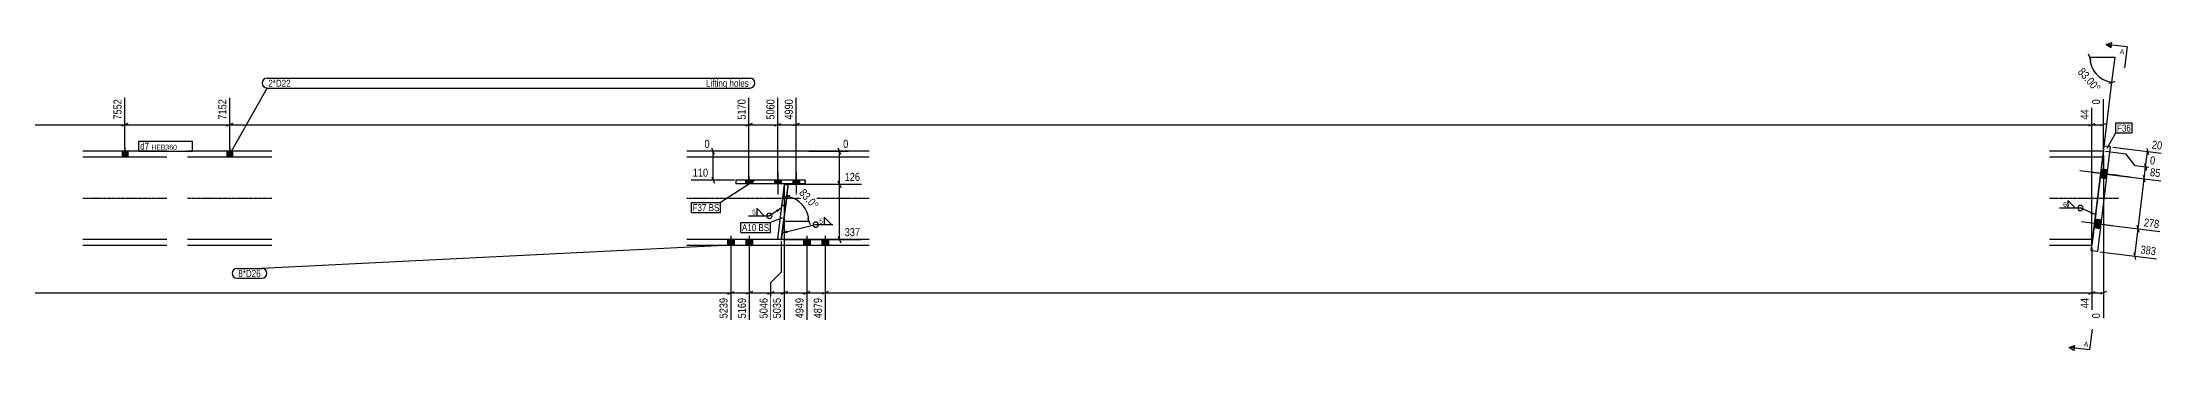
# Model space of a CAD drawing. Header units: millimetres. Extents: x 9 to 67370, y 9 to 4911.
# Drawn here: x 59271 to 67370, y 46 to 1223 of the extents above; entities that cross this region are included whole.
import ezdxf

# ---------------------------------------------------------------- set-up
doc = ezdxf.new("R2010")
doc.units = ezdxf.units.MM
doc.linetypes.add('DXK_LINE_DOT2', pattern=[3.9198, 1.9599, -1.9599])
doc.linetypes.add('DXK_LINE_DOT3', pattern=[5.9187, 2.979, -0.9799, 0.9799, -0.9799])
for name, color, linetype in [('MÅLSÆTNING', 7, 'Continuous'), ('STÅL', 7, 'Continuous'), ('TEKST', 7, 'Continuous')]:
    doc.layers.add(name, color=color, linetype=linetype)
doc.styles.add('Arial', font='ARIAL.TTF', dxfattribs={"height": 0.2})
doc.styles.add('Arial Narrow', font='ARIALN.TTF', dxfattribs={"height": 0.2})

msp = doc.modelspace()

# ---------------------------------------------------------------- hatches: boundary and pattern name
at = {"layer": 'STÅL', "linetype": 'Continuous'}
for points in [[(59596.3, 807.4), (59574.3, 807.4), (59574.3, 784.9), (59596.3, 784.9)], [(59996.3, 807.4), (59974.3, 807.4), (59974.3, 784.9), (59996.3, 784.9)], [(67149.7, 703.6), (67153.7, 736.3), (67128.9, 739.4), (67124.8, 706.6)], [(67149.7, 703.6), (67153.7, 736.3), (67128.9, 739.4), (67124.8, 706.6)], [(61954.3, 682.4), (61980.3, 682.4), (61980.3, 697.4), (61954.3, 697.4)], [(62090.3, 697.4), (62064.3, 697.4), (62064.3, 682.4), (62090.3, 682.4)], [(62160.3, 697.4), (62134.3, 697.4), (62134.3, 682.4), (62160.3, 682.4)], [(67105.3, 547.5), (67101.3, 514.7), (67126.1, 511.7), (67130.1, 544.4)], [(67105.3, 547.5), (67101.3, 514.7), (67126.1, 511.7), (67130.1, 544.4)], [(61911.2, 469.9), (61885.2, 469.9), (61885.2, 447.4), (61911.2, 447.4)], [(61911.2, 469.9), (61885.2, 469.9), (61885.2, 447.4), (61911.2, 447.4)], [(61981.2, 469.9), (61955.2, 469.9), (61955.2, 447.4), (61981.2, 447.4)], [(61981.2, 469.9), (61955.2, 469.9), (61955.2, 447.4), (61981.2, 447.4)], [(62201.2, 469.9), (62175.2, 469.9), (62175.2, 447.4), (62201.2, 447.4)], [(62201.2, 469.9), (62175.2, 469.9), (62175.2, 447.4), (62201.2, 447.4)], [(62271.2, 469.9), (62245.2, 469.9), (62245.2, 447.4), (62271.2, 447.4)], [(62271.2, 469.9), (62245.2, 469.9), (62245.2, 447.4), (62271.2, 447.4)]]:
    msp.add_hatch(color=96, dxfattribs=at).paths.add_polyline_path(points)
at = {"layer": 'TEKST', "linetype": 'Continuous'}
for points in [[(62071.1, 583.5), (62090.7, 590.1), (62076.5, 575.1)], [(67091.2, 577.6), (67107.5, 564.9), (67087.1, 568.5)], [(62114.8, 495.5), (62094.2, 495.5), (62112.4, 505.2)]]:
    msp.add_hatch(color=3, dxfattribs=at).paths.add_polyline_path(points)

# ---------------------------------------------------------------- linework, layer by layer
at = {"layer": 'MÅLSÆTNING', "color": 7, "linetype": 'Continuous'}
for p, q in [((67090.1, 1154), (67080.5, 1178)), ((67085.3, 1166), (67181.3, 1166)), ((67169.6, 1070.7), (67181.3, 1166)), ((67138.2, 815.3), (67169.6, 1070.7)), ((67157.1, 1067.4), (67182.1, 1074)), ((59585.1, 815.4), (59585.1, 1011.8)), ((59585.1, 815.4), (59585.1, 1011.8)), ((59985.3, 815.4), (59985.3, 1011.8)), ((61967.3, 697.9), (61967.3, 1011.8)), ((62077.3, 697.9), (62077.3, 1011.8)), ((62147.3, 697.9), (62147.3, 1011.8)), ((62147.3, 697.9), (62147.3, 1011.8)), ((67093, 455.4), (67093, 972.8)), ((57219.7, 908.5), (59585.1, 908.5)), ((59597.1, 913.3), (59573.1, 903.7)), ((59573.1, 903.7), (59597.1, 913.3)), ((59585.1, 908.5), (59985.3, 908.5)), ((59973.3, 903.7), (59997.3, 913.3)), ((61955.3, 903.7), (61979.3, 913.3)), ((62065.3, 903.7), (62089.3, 913.3)), ((62077.3, 908.5), (62147.3, 908.5)), ((62159.3, 913.3), (62135.3, 903.7)), ((62159.3, 913.3), (62135.3, 903.7)), ((62147.3, 908.5), (67093, 908.5)), ((67081, 903.7), (67105, 913.3)), ((61835.6, 795.4), (61826, 819.4)), ((62318, 795.4), (62308.4, 819.4)), ((61912.7, 807.4), (61797.7, 807.4)), ((61830.8, 697.4), (61830.8, 807.4)), ((62196.2, 807.4), (62346.3, 807.4)), ((62313.2, 681.4), (62313.2, 807.4)), ((67137.2, 791.2), (67137.2, 169.7)), ((67223.8, 796.7), (67145.2, 806.4)), ((67223.8, 796.7), (67145.2, 806.4)), ((67258.6, 752.1), (67223.8, 796.7)), ((67258.6, 752.1), (67223.8, 796.7)), ((67331.2, 743.2), (67258.6, 752.1)), ((67292.8, 702.6), (67298.3, 747.3)), ((67295, 759.8), (67301.6, 734.8)), ((61912.7, 697.4), (61747, 697.4)), ((61826, 709.4), (61835.6, 685.4)), ((62101.9, 673.4), (62101.9, 163.5)), ((62109.9, 681.4), (62397, 681.4)), ((62308.4, 693.4), (62318, 669.4)), ((62318, 669.4), (62308.4, 693.4)), ((62313.2, 470.2), (62313.2, 681.4)), ((67127.4, 722.9), (67356.6, 694.8)), ((67296.1, 690.1), (67289.5, 715.1)), ((62092, 478.1), (62111.3, 634.6)), ((62123.8, 637.9), (62098.8, 631.3)), ((62111.3, 634.6), (62099.6, 539.3)), ((62195.6, 539.3), (62099.6, 539.3)), ((62190.8, 551.3), (62200.4, 527.3)), ((67136.1, 527.1), (67352.4, 500.5)), ((67256.5, 407.1), (67269.3, 510.7)), ((67272.6, 498.2), (67266, 523.2)), ((61898.2, 419.4), (61898.2, 163.5)), ((61968.2, 419.4), (61968.2, 163.5)), ((62091.1, 346.8), (62091.1, 462.2)), ((62091.1, 346.8), (62091.1, 462.2)), ((62099.1, 470.2), (62397, 470.2)), ((62188.2, 419.4), (62188.2, 163.5)), ((62258.2, 419.4), (62258.2, 163.5)), ((62258.2, 419.4), (62258.2, 163.5)), ((62308.4, 482.2), (62318, 458.2)), ((67093, 439.4), (67093, 202.5)), ((67123.3, 423.5), (67339.7, 396.9)), ((67253.2, 419.6), (67259.8, 394.6)), ((62051.1, 306.8), (62091.1, 346.8)), ((62051.1, 306.8), (62091.1, 346.8)), ((61886.2, 262), (61910.2, 271.6)), ((61980.2, 271.6), (61956.2, 262)), ((61968.2, 266.8), (62051.1, 266.8)), ((62039.1, 262), (62063.1, 271.6)), ((62051.1, 163.5), (62051.1, 306.8)), ((62089.9, 262), (62113.9, 271.6)), ((62176.2, 262), (62200.2, 271.6)), ((62188.2, 266.8), (62258.2, 266.8)), ((62270.2, 271.6), (62246.2, 262)), ((62270.2, 271.6), (62246.2, 262)), ((62258.2, 266.8), (67093, 266.8)), ((67081, 262), (67105, 271.6)), ((67081, 262), (67105, 271.6)), ((67093, 266.8), (67137.2, 266.8)), ((67149.2, 271.6), (67125.2, 262))]:
    msp.add_line(p, q, dxfattribs=at)
for centre, start, end in [((67181.3, 1166), 180, 263), ((62099.6, 539.3), 0, 83)]:
    msp.add_arc(centre, 96, start, end, dxfattribs=at)
at = {"layer": 'STÅL', "color": 96, "linetype": 'Continuous'}
for p, q in [((59585.3, 820.4), (59585.3, 784.9)), ((59985.3, 820.4), (59985.3, 784.9)), ((59574.3, 807.4), (59574.3, 784.9)), ((59596.3, 807.4), (59596.3, 784.9)), ((59974.3, 807.4), (59974.3, 784.9)), ((59996.3, 807.4), (59996.3, 784.9)), ((67195.3, 714.6), (67047.5, 732.7)), ((67153.7, 736.3), (67128.9, 739.4)), ((67128.9, 739.4), (67153.7, 736.3)), ((61954.3, 697.4), (61954.3, 682.4)), ((61967.3, 712.4), (61967.3, 682.4)), ((61980.3, 697.4), (61980.3, 682.4)), ((62064.3, 697.4), (62064.3, 682.4)), ((62077.3, 727.4), (62077.3, 642.4)), ((62090.3, 697.4), (62090.3, 682.4)), ((62134.3, 697.4), (62134.3, 682.4)), ((62147.3, 727.4), (62147.3, 642.4)), ((62160.3, 697.4), (62160.3, 682.4)), ((67093.1, 727.1), (67241, 709)), ((67149.7, 703.6), (67124.8, 706.6)), ((67124.8, 706.6), (67149.7, 703.6)), ((67171.8, 522.7), (67053.7, 537.2)), ((67171.8, 522.7), (67053.7, 537.2)), ((67126.1, 511.7), (67101.3, 514.7)), ((67126.1, 511.7), (67101.3, 514.7)), ((67130.1, 544.4), (67105.3, 547.5)), ((67130.1, 544.4), (67105.3, 547.5)), ((61885.2, 469.9), (61885.2, 447.4)), ((61885.2, 469.9), (61885.2, 447.4)), ((61898.2, 484.9), (61898.2, 379.9)), ((61898.2, 484.9), (61898.2, 379.9)), ((61911.2, 469.9), (61911.2, 447.4)), ((61911.2, 469.9), (61911.2, 447.4)), ((61955.2, 469.9), (61955.2, 447.4)), ((61955.2, 469.9), (61955.2, 447.4)), ((61968.2, 484.9), (61968.2, 379.9)), ((61968.2, 484.9), (61968.2, 379.9)), ((61981.2, 469.9), (61981.2, 447.4)), ((61981.2, 469.9), (61981.2, 447.4)), ((62175.2, 469.9), (62175.2, 447.4)), ((62175.2, 469.9), (62175.2, 447.4)), ((62188.2, 484.9), (62188.2, 379.9)), ((62188.2, 484.9), (62188.2, 379.9)), ((62201.2, 469.9), (62201.2, 447.4)), ((62201.2, 469.9), (62201.2, 447.4)), ((62245.2, 469.9), (62245.2, 447.4)), ((62245.2, 469.9), (62245.2, 447.4)), ((62258.2, 484.9), (62258.2, 379.9)), ((62258.2, 484.9), (62258.2, 379.9)), ((62271.2, 469.9), (62271.2, 447.4)), ((62271.2, 469.9), (62271.2, 447.4))]:
    msp.add_line(p, q, dxfattribs=at)
at = {"layer": 'STÅL', "color": 2, "linetype": 'Continuous'}
for p, q in [((67090.6, 427.5), (67139.7, 827.2)), ((67115.4, 424.5), (67164.5, 824.2)), ((67164.5, 824.2), (67139.7, 827.2)), ((59745.8, 807.4), (59424.3, 807.4)), ((59745.8, 784.9), (59424.3, 784.9)), ((60145.8, 807.4), (59824.3, 807.4)), ((60145.8, 784.9), (59824.3, 784.9)), ((62426.2, 807.4), (61730.2, 807.4)), ((62426.2, 784.9), (61730.2, 784.9)), ((67137.2, 807.4), (66931.6, 807.4)), ((67134.5, 784.9), (66931.6, 784.9)), ((67137.2, 807.4), (67134.5, 784.9)), ((61917.3, 697.4), (61917.3, 682.4)), ((62182.3, 697.4), (61917.3, 697.4)), ((62182.3, 682.4), (61917.3, 682.4)), ((62101.9, 681.4), (62076.2, 472)), ((62091.1, 470.2), (62116.8, 679.6)), ((62116.8, 679.6), (62101.9, 681.4)), ((62182.3, 682.4), (62182.3, 697.4)), ((62092, 601), (62106.9, 599.2)), ((59745.8, 469.9), (59424.3, 469.9)), ((59745.8, 447.4), (59424.3, 447.4)), ((60145.8, 469.9), (59824.3, 469.9)), ((60145.8, 447.4), (59824.3, 447.4)), ((62426.2, 469.9), (61730.2, 469.9)), ((62426.2, 447.4), (61730.2, 447.4)), ((62076.2, 472), (62091.1, 470.2)), ((67095.8, 469.9), (66931.6, 469.9)), ((67093, 447.4), (66931.6, 447.4)), ((67115.4, 424.5), (67090.6, 427.5)), ((67095.8, 469.9), (67093, 447.4))]:
    msp.add_line(p, q, dxfattribs=at)
at = {"layer": 'STÅL', "color": 7, "linetype": 'DXK_LINE_DOT2'}
for p, q in [((67134.5, 784.9), (67095.8, 469.9)), ((62182.3, 697.4), (61917.3, 697.4)), ((61917.3, 697.4), (61917.3, 682.4)), ((62182.3, 682.4), (61917.3, 682.4)), ((62101.9, 681.4), (62076.2, 472)), ((62116.8, 679.6), (62091.1, 470.2)), ((62101.9, 681.4), (62116.8, 679.6)), ((62182.3, 697.4), (62182.3, 682.4)), ((62106.9, 599.2), (62092, 601)), ((62076.2, 472), (62091.1, 470.2))]:
    msp.add_line(p, q, dxfattribs=at)
at = {"layer": 'STÅL', "color": 96, "linetype": 'DXK_LINE_DOT2'}
for p, q in [((61954.3, 697.4), (61954.3, 682.4)), ((61967.3, 712.4), (61967.3, 682.4)), ((61980.3, 697.4), (61980.3, 682.4)), ((62064.3, 697.4), (62064.3, 682.4)), ((62077.3, 727.4), (62077.3, 642.4)), ((62090.3, 697.4), (62090.3, 682.4)), ((62134.3, 697.4), (62134.3, 682.4)), ((62147.3, 727.4), (62147.3, 642.4)), ((62160.3, 697.4), (62160.3, 682.4))]:
    msp.add_line(p, q, dxfattribs=at)
at = {"layer": 'STÅL', "color": 7, "linetype": 'DXK_LINE_DOT3'}
for p, q in [((59745.8, 627.4), (59424.3, 627.4)), ((60145.8, 627.4), (59824.3, 627.4)), ((62426.2, 627.4), (61730.2, 627.4)), ((67195.1, 627.4), (66931.6, 627.4))]:
    msp.add_line(p, q, dxfattribs=at)
at = {"layer": 'TEKST', "color": 3, "linetype": 'Continuous'}
for p, q in [((62090.7, 590.1), (62045.3, 561)), ((67107.5, 564.9), (67049.5, 590.8))]:
    msp.add_line(p, q, dxfattribs=at)
for centre, start, end in [((62045.3, 561), 90, 270), ((62045.3, 561), 270, 90), ((67049.5, 590.8), 90, 270), ((67049.5, 590.8), 270, 90)]:
    msp.add_arc(centre, 10, start, end, dxfattribs=at)

# ---------------------------------------------------------------- wipeouts: each hides what was drawn before it
at = {"color": 0}
for points in [[(61794.5, 1053.5), (61794.5, 1081.5), (60132.9, 1081.5), (60132.9, 1053.5)], [(60103.5, 327.1), (60103.5, 355.1), (60018.3, 355.1), (60018.3, 327.1)]]:
    msp.add_wipeout(points, dxfattribs=at).dxf.layer = 'TEKST'
at = {"color": 0, "linetype": 'Continuous'}
msp.add_wipeout([(67078.7, 59.9), (67081.1, 79.7), (67063.5, 81.9), (67061, 62.1)], dxfattribs=at).dxf.layer = 'TEKST'

# ---------------------------------------------------------------- next in the draw order: hatches: boundary and pattern name
at = {"layer": 'TEKST', "linetype": 'Continuous'}
msp.add_hatch(color=30, dxfattribs=at).paths.add_polyline_path([(67027.1, 66.2), (67025.9, 56.3), (67006, 58.7)])

# ---------------------------------------------------------------- next in the draw order: linework, layer by layer
at = {"layer": 'TEKST', "color": 30, "linetype": 'Continuous'}
for p, q in [((67006, 58.7), (67027.1, 66.2)), ((67024.6, 46.4), (67006, 58.7)), ((67027.1, 66.2), (67024.6, 46.4))]:
    msp.add_line(p, q, dxfattribs=at)
at = {"layer": 'TEKST', "color": 7, "linetype": 'Continuous'}
msp.add_line((67085.4, 49), (67006, 58.7), dxfattribs=at)

# ---------------------------------------------------------------- next in the draw order: texts
at = {"layer": 'TEKST', "color": 3, "linetype": 'Continuous', "style": 'Arial'}
msp.add_text('A', height=19.1, rotation=-7.00154, dxfattribs=at).set_placement((67061, 62.1))

# ---------------------------------------------------------------- next in the draw order: wipeouts: each hides what was drawn before it
at = {"color": 0}
for points, layer in [([(67106.1, 1021), (67139.6, 1050.6), (67061.7, 1138.8), (67028.1, 1109.1)], 'MÅLSÆTNING'), ([(62212.7, 573.8), (62246.2, 603.5), (62181.2, 677), (62147.6, 647.3)], 'MÅLSÆTNING'), ([(61794.5, 1053.5), (61794.5, 1081.5), (60132.9, 1081.5), (60132.9, 1053.5)], 'TEKST'), ([(59677.9, 813), (59677.9, 841), (59643.8, 841), (59643.8, 813)], 'TEKST'), ([(61805, 578.6), (61805, 606.6), (61752.2, 606.6), (61752.2, 578.6)], 'TEKST'), ([(66997.1, 593.2), (66997.1, 616.4), (66981.7, 616.4), (66981.7, 593.2)], 'TEKST'), ([(60103.5, 327.1), (60103.5, 355.1), (60018.3, 355.1), (60018.3, 327.1)], 'TEKST')]:
    msp.add_wipeout(points, dxfattribs=at).dxf.layer = layer
at = {"color": 0, "linetype": 'Continuous'}
for points, layer in [([(59578.7, 1012.4), (59533.9, 1012.4), (59533.9, 921.6), (59578.7, 921.6)], 'MÅLSÆTNING'), ([(59978.9, 1012.4), (59934.1, 1012.4), (59934.1, 921.6), (59978.9, 921.6)], 'MÅLSÆTNING'), ([(62140.9, 1012.4), (62096.1, 1012.4), (62096.1, 921.6), (62140.9, 921.6)], 'MÅLSÆTNING'), ([(67086.6, 973.4), (67041.8, 973.4), (67041.8, 921.6), (67086.6, 921.6)], 'MÅLSÆTNING'), ([(61823.6, 813.8), (61823.6, 858.6), (61791.3, 858.6), (61791.3, 813.8)], 'MÅLSÆTNING'), ([(62352.7, 813.8), (62352.7, 858.6), (62320.4, 858.6), (62320.4, 813.8)], 'MÅLSÆTNING'), ([(61817.8, 703.8), (61817.8, 748.6), (61746.5, 748.6), (61746.5, 703.8)], 'MÅLSÆTNING'), ([(67338.3, 748.8), (67343.8, 793.3), (67311.7, 797.2), (67306.2, 752.7)], 'MÅLSÆTNING'), ([(62397.6, 476.6), (62397.6, 521.4), (62326.3, 521.4), (62326.3, 476.6)], 'MÅLSÆTNING'), ([(67353.7, 506.8), (67359.2, 551.2), (67288.4, 559.9), (67283, 515.5)], 'MÅLSÆTNING'), ([(67341, 403.2), (67346.5, 447.7), (67275.7, 456.4), (67270.3, 411.9)], 'MÅLSÆTNING'), ([(62044.7, 253.7), (61999.9, 253.7), (61999.9, 162.9), (62044.7, 162.9)], 'MÅLSÆTNING'), ([(62251.8, 253.7), (62207, 253.7), (62207, 162.9), (62251.8, 162.9)], 'MÅLSÆTNING'), ([(67130.8, 195.6), (67086, 195.6), (67086, 163.3), (67130.8, 163.3)], 'MÅLSÆTNING'), ([(67215.8, 1176.6), (67218.2, 1196.5), (67200.6, 1198.7), (67198.2, 1178.8)], 'TEKST')]:
    msp.add_wipeout(points, dxfattribs=at).dxf.layer = layer

# ---------------------------------------------------------------- next in the draw order: hatches: boundary and pattern name
at = {"layer": 'TEKST', "linetype": 'Continuous'}
msp.add_hatch(color=30, dxfattribs=at).paths.add_polyline_path([(67167.9, 1212.8), (67166.6, 1202.8), (67148, 1215.2)])

# ---------------------------------------------------------------- next in the draw order: linework, layer by layer
at = {"layer": 'MÅLSÆTNING', "color": 7, "linetype": 'Continuous'}
for p, q in [((59985.3, 815.4), (59985.3, 1011.8)), ((62077.3, 697.9), (62077.3, 1011.8)), ((67093, 455.4), (67093, 972.8)), ((67137.2, 815.4), (67137.2, 1005.6)), ((59997.3, 913.3), (59973.3, 903.7)), ((59985.3, 908.5), (61967.3, 908.5)), ((62065.3, 903.7), (62089.3, 913.3)), ((67081, 903.7), (67105, 913.3)), ((67093, 908.5), (67137.2, 908.5)), ((67149.2, 913.3), (67125.2, 903.7)), ((67172.4, 823.2), (67357.8, 800.4)), ((67302.3, 819.3), (67308.9, 794.3)), ((67331.2, 743.2), (67258.6, 752.1)), ((67301.6, 734.8), (67295, 759.8)), ((67298.3, 747.3), (67305.6, 806.8)), ((62109.9, 681.4), (62397, 681.4)), ((67127.4, 722.9), (67356.6, 694.8)), ((67269.3, 510.7), (67292.8, 702.6)), ((67296.1, 690.1), (67289.5, 715.1)), ((67136.1, 527.1), (67352.4, 500.5)), ((67266, 523.2), (67272.6, 498.2)), ((61968.2, 419.4), (61968.2, 163.5)), ((62188.2, 419.4), (62188.2, 163.5)), ((67093, 439.4), (67093, 202.5)), ((61898.2, 266.8), (61968.2, 266.8)), ((61980.2, 271.6), (61956.2, 262)), ((62039.1, 262), (62063.1, 271.6)), ((62051.1, 163.5), (62051.1, 306.8)), ((62101.9, 266.8), (62188.2, 266.8)), ((62200.2, 271.6), (62176.2, 262))]:
    msp.add_line(p, q, dxfattribs=at)
at = {"layer": 'TEKST', "color": 30, "linetype": 'Continuous'}
for p, q in [((67148, 1215.2), (67169.1, 1222.7)), ((67148, 1215.2), (67166.6, 1202.8)), ((67166.6, 1202.8), (67169.1, 1222.7))]:
    msp.add_line(p, q, dxfattribs=at)
at = {"layer": 'TEKST', "color": 7, "linetype": 'Continuous'}
for p, q in [((67227.4, 1205.4), (67148, 1215.2)), ((67227.4, 1205.4), (67217.7, 1126)), ((59985.3, 796.1), (60128.1, 1048.7)), ((61898.2, 448.6), (60108.3, 359.9)), ((60013.5, 359.9), (60108.3, 359.9)), ((60013.5, 322.3), (60108.3, 322.3)), ((67085.4, 49), (67095.2, 128.4))]:
    msp.add_line(p, q, dxfattribs=at)
at = {"layer": 'TEKST', "color": 3, "linetype": 'Continuous'}
for p, q in [((66969.3, 590.8), (67049.5, 590.8)), ((67029.8, 590.8), (67001.2, 619.3)), ((67001.2, 619.3), (67001.2, 590.8)), ((67001.2, 590.8), (67029.8, 590.8))]:
    msp.add_line(p, q, dxfattribs=at)
at = {"layer": 'TEKST', "color": 7, "linetype": 'Continuous'}
for centre, start, end in [((60128.1, 1067.5), 90, 270), ((60013.5, 341.1), 90, 270), ((60108.3, 341.1), 270, 90)]:
    msp.add_arc(centre, 18.8, start, end, dxfattribs=at)

# ---------------------------------------------------------------- next in the draw order: texts
at = {"layer": 'MÅLSÆTNING', "color": 3, "style": 'Arial Narrow'}
for s, p in [('83.00°', (67037.2, 1108.5)), ('83.0°', (62156.7, 646.8))]:
    msp.add_text(s, height=30.54, rotation=-48.50088, dxfattribs=at).set_placement(p)
at = {"layer": 'MÅLSÆTNING', "color": 3, "linetype": 'Continuous', "style": 'Arial Narrow'}
for s, height, rotation, p in [('7552', 30.54, 90.00021, (59572.3, 928)), ('7152', 30.54, 90.00021, (59972.5, 928)), ('4990', 30.54, 90.00021, (62134.5, 928)), ('44', 30.54, 90.00021, (67080.2, 928)), ('0', 30.5, -7.00154, (67313.4, 758.3)), ('278', 30.54, -7.00154, (67290.1, 521)), ('383', 30.54, -7.00154, (67277.4, 417.5)), ('5046', 30.54, 90.00021, (62038.3, 169.3)), ('4879', 30.54, 90.00021, (62245.4, 169.3)), ('0', 30.5, 90.00021, (67124.4, 169.7))]:
    msp.add_text(s, height=height, rotation=rotation, dxfattribs=at).set_placement(p)
for s, height, p in [('0', 30.5, (61797.7, 820.2)), ('0', 30.5, (62326.8, 820.2)), ('110', 30.54, (61752.9, 710.2)), ('337', 30.54, (62332.7, 483))]:
    msp.add_text(s, height=height, dxfattribs=at).set_placement(p)
at = {"layer": 'TEKST', "color": 3, "linetype": 'Continuous', "style": 'Arial'}
msp.add_text('A', height=19.1, rotation=-7.00154, dxfattribs=at).set_placement((67198.2, 1178.8))
at = {"layer": 'TEKST', "color": 3, "style": 'Arial Narrow'}
for s, height, p in [('2*D22', 26.72, (60132.9, 1053.5)), ('6', 19.1, (66983.3, 594.8)), ('8*D26', 26.72, (60018.3, 327.1))]:
    msp.add_text(s, height=height, dxfattribs=at).set_placement(p)

# ---------------------------------------------------------------- next in the draw order: wipeouts: each hides what was drawn before it
at = {"color": 0}
for points in [[(61966.7, 1053.5), (61966.7, 1081.5), (61802.9, 1081.5), (61802.9, 1053.5)], [(59677.9, 813), (59677.9, 841), (59643.8, 841), (59643.8, 813)], [(61805, 578.6), (61805, 606.6), (61752.2, 606.6), (61752.2, 578.6)], [(62249.6, 529.4), (62249.6, 552.6), (62234.2, 552.6), (62234.2, 529.4)]]:
    msp.add_wipeout(points, dxfattribs=at).dxf.layer = 'TEKST'

# ---------------------------------------------------------------- next in the draw order: linework, layer by layer
at = {"layer": 'TEKST', "color": 7, "linetype": 'Continuous'}
for p, q in [((59639, 808.2), (59639, 845.8)), ((61747.4, 573.8), (61747.4, 611.4))]:
    msp.add_line(p, q, dxfattribs=at)
at = {"layer": 'TEKST', "color": 3, "linetype": 'Continuous'}
for p, q in [((62094.2, 495.5), (62221.8, 527)), ((62221.8, 527), (62288, 527)), ((62282.3, 527), (62253.7, 555.6)), ((62253.7, 555.6), (62253.7, 527)), ((62253.7, 527), (62282.3, 527))]:
    msp.add_line(p, q, dxfattribs=at)
for start, end in [(90, 270), (270, 90)]:
    msp.add_arc((62221.8, 527), 10, start, end, dxfattribs=at)

# ---------------------------------------------------------------- next in the draw order: texts
at = {"layer": 'TEKST', "color": 3, "style": 'Arial Narrow'}
msp.add_text('5', height=19.1, dxfattribs=at).set_placement((62235.8, 531))

# ---------------------------------------------------------------- next in the draw order: wipeouts: each hides what was drawn before it
at = {"color": 0, "linetype": 'Continuous'}
for points in [[(61960.9, 1012.4), (61916.1, 1012.4), (61916.1, 921.6), (61960.9, 921.6)], [(67130.8, 1012), (67086, 1012), (67086, 979.7), (67130.8, 979.7)], [(67365, 806), (67370.4, 850.5), (67319, 856.8), (67313.6, 812.3)], [(62397.6, 687.8), (62397.6, 732.6), (62326.3, 732.6), (62326.3, 687.8)], [(67358, 701.1), (67363.4, 745.5), (67312, 751.8), (67306.5, 707.4)], [(61961.8, 253.7), (61917, 253.7), (61917, 162.9), (61961.8, 162.9)], [(62181.8, 253.7), (62137, 253.7), (62137, 162.9), (62181.8, 162.9)], [(67086.6, 253.7), (67041.8, 253.7), (67041.8, 201.9), (67086.6, 201.9)]]:
    msp.add_wipeout(points, dxfattribs=at).dxf.layer = 'MÅLSÆTNING'
at = {"color": 0}
for points in [[(61966.7, 1053.5), (61966.7, 1081.5), (61802.9, 1081.5), (61802.9, 1053.5)], [(67241.8, 882.4), (67241.8, 910.4), (67189, 910.4), (67189, 882.4)], [(59838.4, 813), (59838.4, 833), (59686.3, 833), (59686.3, 813)], [(61854.3, 578.6), (61854.3, 606.6), (61813.4, 606.6), (61813.4, 578.6)]]:
    msp.add_wipeout(points, dxfattribs=at).dxf.layer = 'TEKST'

# ---------------------------------------------------------------- next in the draw order: linework, layer by layer
at = {"layer": 'MÅLSÆTNING', "color": 7, "linetype": 'Continuous'}
for p, q in [((61967.3, 697.9), (61967.3, 1011.8)), ((61979.3, 913.3), (61955.3, 903.7)), ((61967.3, 908.5), (62077.3, 908.5)), ((62101.9, 673.4), (62101.9, 163.5)), ((61898.2, 419.4), (61898.2, 163.5)), ((57140.8, 266.8), (61898.2, 266.8)), ((61886.2, 262), (61910.2, 271.6)), ((62051.1, 266.8), (62101.9, 266.8)), ((62113.9, 271.6), (62089.9, 262))]:
    msp.add_line(p, q, dxfattribs=at)
at = {"layer": 'TEKST', "color": 7, "linetype": 'Continuous'}
for p, q in [((60128.1, 1086.3), (61971.5, 1086.3)), ((60128.1, 1048.7), (61971.5, 1048.7))]:
    msp.add_line(p, q, dxfattribs=at)

# ---------------------------------------------------------------- next in the draw order: texts
at = {"layer": 'MÅLSÆTNING', "color": 3, "linetype": 'Continuous', "style": 'Arial Narrow'}
for s, height, rotation, p in [('5170', 30.54, 90.00021, (61954.5, 928)), ('0', 30.5, 90.00021, (67124.4, 986.1)), ('20', 30.54, -7.00154, (67320.7, 817.9)), ('85', 30.54, -7.00154, (67313.7, 712.9)), ('5169', 30.54, 90.00021, (61955.4, 169.3)), ('4949', 30.54, 90.00021, (62175.4, 169.3)), ('44', 30.54, 90.00021, (67080.2, 208.3))]:
    msp.add_text(s, height=height, rotation=rotation, dxfattribs=at).set_placement(p)
msp.add_text('126', height=30.54, dxfattribs=at).set_placement((62332.7, 694.2))
at = {"layer": 'TEKST', "color": 3, "style": 'Arial Narrow'}
msp.add_text('Lifting holes', height=26.724, dxfattribs=at).set_placement((61802.9, 1053.5))

# ---------------------------------------------------------------- next in the draw order: wipeouts: each hides what was drawn before it
at = {"color": 0}
for points in [[(67241.8, 882.4), (67241.8, 910.4), (67189, 910.4), (67189, 882.4)], [(59838.4, 813), (59838.4, 833), (59686.3, 833), (59686.3, 813)], [(61854.3, 578.6), (61854.3, 606.6), (61813.4, 606.6), (61813.4, 578.6)]]:
    msp.add_wipeout(points, dxfattribs=at).dxf.layer = 'TEKST'

# ---------------------------------------------------------------- next in the draw order: linework, layer by layer
at = {"layer": 'TEKST', "color": 7, "linetype": 'Continuous'}
for p, q in [((67184.2, 915.2), (67246.6, 915.2)), ((67184.2, 877.6), (67184.2, 915.2)), ((67246.6, 877.6), (67246.6, 915.2)), ((59639, 845.8), (59843.2, 845.8)), ((59843.2, 808.2), (59843.2, 845.8)), ((67152, 819.1), (67184.2, 877.6)), ((67184.2, 877.6), (67246.6, 877.6)), ((59639, 808.2), (59843.2, 808.2)), ((61987, 693.9), (61859.1, 611.4)), ((61747.4, 611.4), (61859.1, 611.4)), ((61747.4, 573.8), (61859.1, 573.8)), ((61859.1, 573.8), (61859.1, 611.4))]:
    msp.add_line(p, q, dxfattribs=at)

# ---------------------------------------------------------------- next in the draw order: texts
at = {"layer": 'TEKST', "color": 3, "style": 'Arial Narrow'}
for s, height, p in [('F36', 26.72, (67189, 882.4)), ('d7', 26.72, (59643.8, 813)), ('HEB360', 19.09, (59686.3, 813)), ('F37', 26.72, (61752.2, 578.6)), ('BS', 26.72, (61813.4, 578.6))]:
    msp.add_text(s, height=height, dxfattribs=at).set_placement(p)

# ---------------------------------------------------------------- next in the draw order: wipeouts: each hides what was drawn before it
at = {"color": 0, "linetype": 'Continuous'}
for points in [[(62070.9, 1012.4), (62026.1, 1012.4), (62026.1, 921.6), (62070.9, 921.6)], [(61891.8, 253.7), (61847, 253.7), (61847, 162.9), (61891.8, 162.9)], [(62095.5, 253.7), (62050.7, 253.7), (62050.7, 162.9), (62095.5, 162.9)]]:
    msp.add_wipeout(points, dxfattribs=at).dxf.layer = 'MÅLSÆTNING'

# ---------------------------------------------------------------- next in the draw order: linework, layer by layer
at = {"layer": 'TEKST', "color": 7, "linetype": 'Continuous'}
msp.add_arc((61971.5, 1067.5), 18.8, 270, 90, dxfattribs=at)

# ---------------------------------------------------------------- next in the draw order: texts
at = {"layer": 'MÅLSÆTNING', "color": 3, "linetype": 'Continuous', "style": 'Arial Narrow'}
for s, p in [('5060', (62064.5, 928)), ('5239', (61885.4, 169.3)), ('5035', (62089.1, 169.3))]:
    msp.add_text(s, height=30.54, rotation=90.00021, dxfattribs=at).set_placement(p)

# ---------------------------------------------------------------- next in the draw order: wipeouts: each hides what was drawn before it
at = {"color": 0}
msp.add_wipeout([(61992.9, 563.4), (61992.9, 586.6), (61977.5, 586.6), (61977.5, 563.4)], dxfattribs=at).dxf.layer = 'TEKST'

# ---------------------------------------------------------------- next in the draw order: linework, layer by layer
at = {"layer": 'TEKST', "color": 3, "linetype": 'Continuous'}
for p, q in [((62025.6, 561), (61997, 589.6)), ((61997, 589.6), (61997, 561)), ((61965.1, 561), (62045.3, 561)), ((61997, 561), (62025.6, 561))]:
    msp.add_line(p, q, dxfattribs=at)

# ---------------------------------------------------------------- next in the draw order: texts
at = {"layer": 'TEKST', "color": 3, "style": 'Arial Narrow'}
msp.add_text('5', height=19.1, dxfattribs=at).set_placement((61979.1, 565))

# ---------------------------------------------------------------- next in the draw order: wipeouts: each hides what was drawn before it
at = {"color": 0}
msp.add_wipeout([(61995.1, 502.4), (61995.1, 530.4), (61940.6, 530.4), (61940.6, 502.4)], dxfattribs=at).dxf.layer = 'TEKST'

# ---------------------------------------------------------------- next in the draw order: wipeouts: each hides what was drawn before it
msp.add_wipeout([(61995.1, 502.4), (61995.1, 530.4), (61940.6, 530.4), (61940.6, 502.4)], dxfattribs=at).dxf.layer = 'TEKST'

# ---------------------------------------------------------------- next in the draw order: linework, layer by layer
at = {"layer": 'TEKST', "color": 7, "linetype": 'Continuous'}
msp.add_line((61935.8, 497.6), (61935.8, 535.2), dxfattribs=at)

# ---------------------------------------------------------------- next in the draw order: wipeouts: each hides what was drawn before it
at = {"color": 0}
msp.add_wipeout([(62044.4, 502.4), (62044.4, 530.4), (62003.5, 530.4), (62003.5, 502.4)], dxfattribs=at).dxf.layer = 'TEKST'

# ---------------------------------------------------------------- next in the draw order: wipeouts: each hides what was drawn before it
msp.add_wipeout([(62044.4, 502.4), (62044.4, 530.4), (62003.5, 530.4), (62003.5, 502.4)], dxfattribs=at).dxf.layer = 'TEKST'

# ---------------------------------------------------------------- next in the draw order: linework, layer by layer
at = {"layer": 'TEKST', "color": 7, "linetype": 'Continuous'}
for p, q in [((61935.8, 535.2), (62049.2, 535.2)), ((61935.8, 497.6), (62049.2, 497.6)), ((62094.7, 553.5), (62049.2, 535.2)), ((62049.2, 497.6), (62049.2, 535.2))]:
    msp.add_line(p, q, dxfattribs=at)

# ---------------------------------------------------------------- next in the draw order: texts
at = {"layer": 'TEKST', "color": 3, "style": 'Arial Narrow'}
for s, p in [('A10', (61940.6, 502.4)), ('BS', (62003.5, 502.4))]:
    msp.add_text(s, height=26.72, dxfattribs=at).set_placement(p)

doc.saveas('drawing.dxf')
